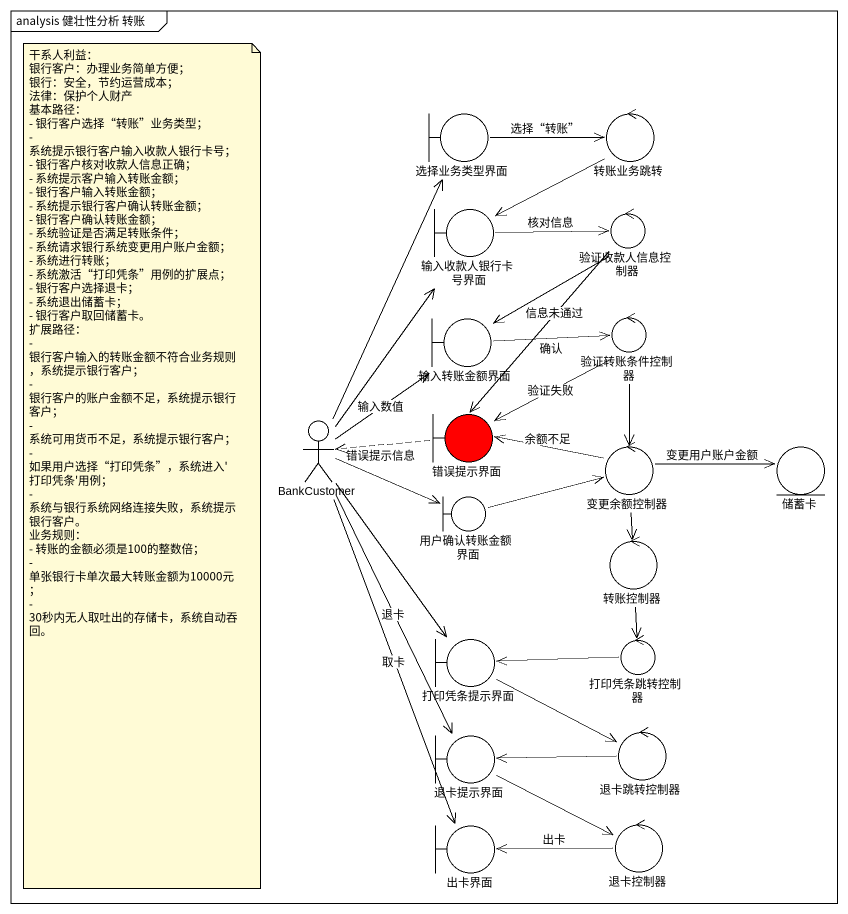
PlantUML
@startuml
mainframe analysis 健壮性分析 转账
boundary 选择业务类型界面
control 转账业务跳转
boundary 输入收款人银行卡号界面
control 验证收款人信息控制器
boundary 输入转账金额界面
control 验证转账条件控制器
actor BankCustomer
boundary 错误提示界面 #FF0000
control 变更余额控制器
entity 储蓄卡
boundary 用户确认转账金额界面
control 转账控制器
boundary 打印凭条提示界面
control 打印凭条跳转控制器
boundary 退卡提示界面
control 退卡跳转控制器
boundary 出卡界面
control 退卡控制器
选择业务类型界面 -right-> 转账业务跳转 : 选择“转账”
转账业务跳转 --> 输入收款人银行卡号界面
输入收款人银行卡号界面 -right-> 验证收款人信息控制器 : 核对信息
验证收款人信息控制器 --> 输入转账金额界面
验证收款人信息控制器 --> 错误提示界面 : 信息未通过
输入转账金额界面 -right-> 验证转账条件控制器 : 确认
验证转账条件控制器 --> 错误提示界面 : 验证失败
验证转账条件控制器 --> 变更余额控制器
BankCustomer -up-> 选择业务类型界面
BankCustomer -up-> 输入收款人银行卡号界面
BankCustomer -up-> 输入转账金额界面 : 输入数值
BankCustomer -right-> 用户确认转账金额界面
BankCustomer --> 打印凭条提示界面
BankCustomer --> 退卡提示界面 : 退卡
BankCustomer --> 出卡界面 : 取卡
错误提示界面 .left.> BankCustomer : 错误提示信息
变更余额控制器 -left-> 错误提示界面 : 余额不足
变更余额控制器 -right-> 储蓄卡 : 变更用户账户金额
变更余额控制器 --> 转账控制器
用户确认转账金额界面 -right-> 变更余额控制器
转账控制器 --> 打印凭条跳转控制器
打印凭条提示界面 -right-> 退卡跳转控制器
打印凭条跳转控制器 -left-> 打印凭条提示界面
退卡提示界面 -right-> 退卡控制器
退卡跳转控制器 -left-> 退卡提示界面
退卡控制器 -left-> 出卡界面 : 出卡
note as N1
  干系人利益：
  银行客户：办理业务简单方便；
  银行：安全，节约运营成本；
  法律：保护个人财产
  基本路径：
  - 银行客户选择“转账”业务类型；
  - 系统提示银行客户输入收款人银行卡号；
  - 银行客户核对收款人信息正确；
  - 系统提示客户输入转账金额；
  - 银行客户输入转账金额；
  - 系统提示银行客户确认转账金额；
  - 银行客户确认转账金额；
  - 系统验证是否满足转账条件；
  - 系统请求银行系统变更用户账户金额；
  - 系统进行转账；
  - 系统激活“打印凭条”用例的扩展点；
  - 银行客户选择退卡；
  - 系统退出储蓄卡；
  - 银行客户取回储蓄卡。
  扩展路径：
  - 银行客户输入的转账金额不符合业务规则，系统提示银行客户；
  - 银行客户的账户金额不足，系统提示银行客户；
  - 系统可用货币不足，系统提示银行客户；
  - 如果用户选择“打印凭条”，系统进入'打印凭条'用例；
  - 系统与银行系统网络连接失败，系统提示银行客户。
  业务规则：
  - 转账的金额必须是100的整数倍；
  - 单张银行卡单次最大转账金额为10000元；
  - 30秒内无人取吐出的存储卡，系统自动吞回。
end note
@enduml
